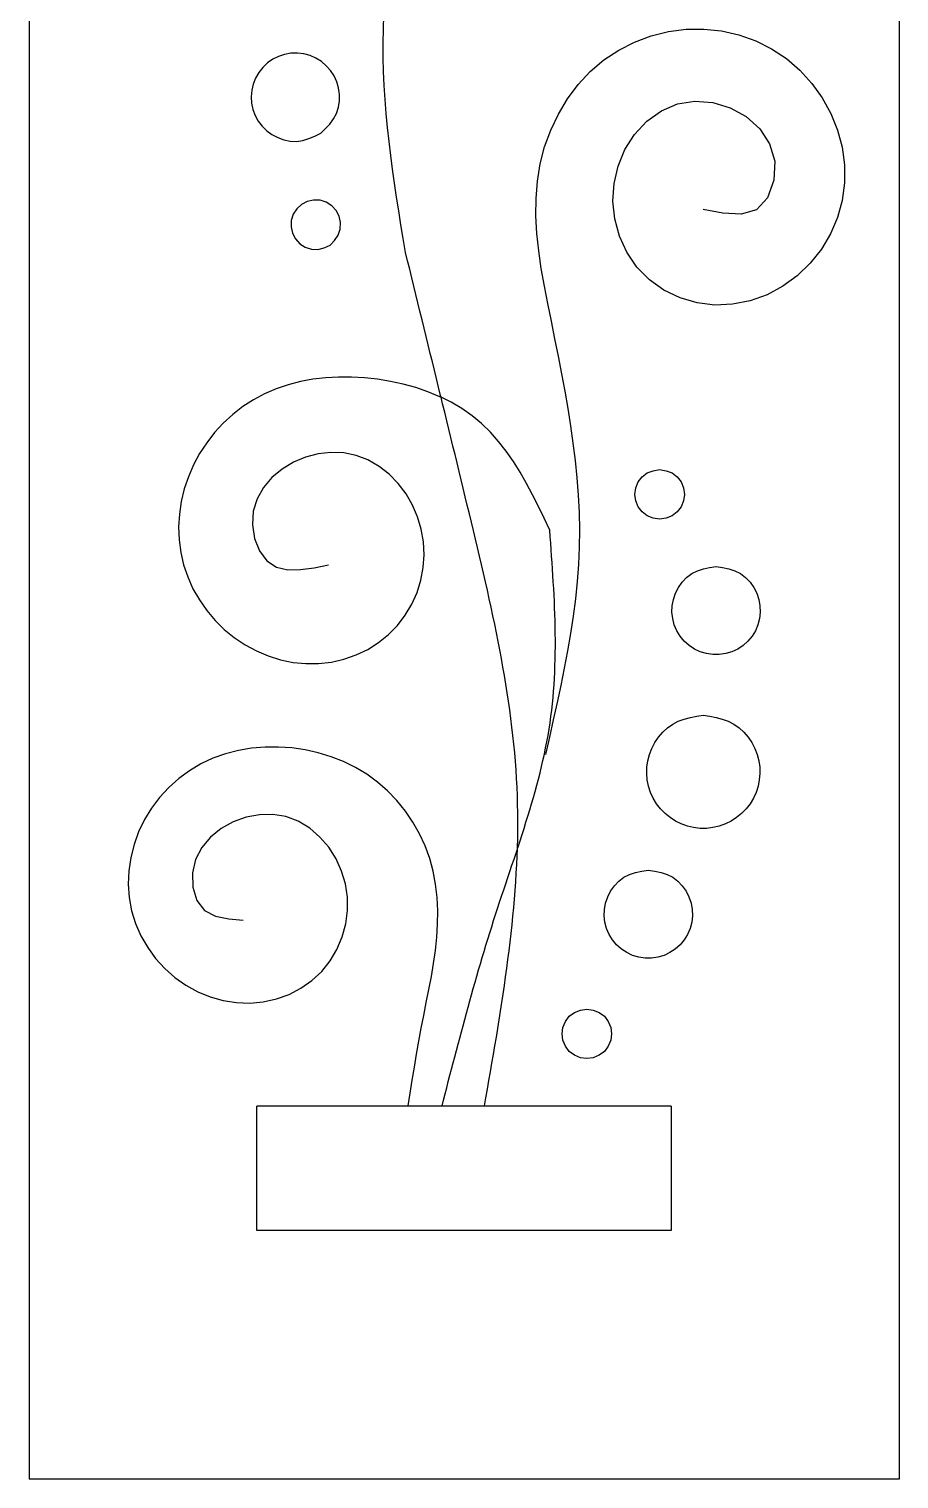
# Model space of a CAD drawing. Extents: x -3475 to 3475, y -2114 to 2114.
# Drawn here: x -926.5 to -724.6, y 1306 to 1642.7 of the extents above; entities that cross this region are included whole.
import ezdxf

# ---------------------------------------------------------------- set-up
doc = ezdxf.new("R2010")
doc.units = 0
doc.header["$MEASUREMENT"] = 0
doc.layers.get('0').update_dxf_attribs({"linetype": 'CONTINUOUS'})

msp = doc.modelspace()

# ---------------------------------------------------------------- linework, layer by layer
for p, q in [((-724.59, 2075.29), (-724.59, 1306.02)), ((-926.53, 2036.82), (-926.53, 1306.02)), ((-844.27, 1642.68), (-844.16, 1645.95)), ((-844.31, 1639.42), (-844.27, 1642.68)), ((-785.99, 1639.72), (-782.12, 1641.17)), ((-782.12, 1641.17), (-778.11, 1642.17)), ((-778.11, 1642.17), (-774.02, 1642.69)), ((-774.02, 1642.69), (-769.88, 1642.73)), ((-769.88, 1642.73), (-765.77, 1642.29)), ((-765.77, 1642.29), (-761.74, 1641.37)), ((-761.74, 1641.37), (-757.85, 1639.99)), ((-757.85, 1639.99), (-754.17, 1638.15)), ((-867.2, 1636.85), (-868.62, 1636.38)), ((-865.73, 1637.11), (-867.2, 1636.85)), ((-864.23, 1637.15), (-865.73, 1637.11)), ((-862.75, 1636.98), (-864.23, 1637.15)), ((-861.3, 1636.58), (-862.75, 1636.98)), ((-859.93, 1635.99), (-861.3, 1636.58)), ((-844.29, 1636.15), (-844.31, 1639.42)), ((-793.09, 1635.55), (-789.66, 1637.84)), ((-789.66, 1637.84), (-785.99, 1639.72)), ((-754.17, 1638.15), (-750.74, 1635.86)), ((-872.27, 1633.83), (-873.2, 1632.65)), ((-871.19, 1634.86), (-872.27, 1633.83)), ((-869.96, 1635.71), (-871.19, 1634.86)), ((-868.62, 1636.38), (-869.96, 1635.71)), ((-858.66, 1635.19), (-859.93, 1635.99)), ((-857.52, 1634.22), (-858.66, 1635.19)), ((-856.53, 1633.1), (-857.52, 1634.22)), ((-855.72, 1631.85), (-856.53, 1633.1)), ((-844.21, 1632.89), (-844.29, 1636.15)), ((-796.24, 1632.88), (-793.09, 1635.55)), ((-750.74, 1635.86), (-747.61, 1633.17)), ((-747.61, 1633.17), (-744.82, 1630.12)), ((-874.5, 1629.96), (-874.84, 1628.51)), ((-873.95, 1631.36), (-874.5, 1629.96)), ((-873.2, 1632.65), (-873.95, 1631.36)), ((-855.11, 1630.49), (-855.72, 1631.85)), ((-854.69, 1629.05), (-855.11, 1630.49)), ((-844.07, 1629.63), (-844.21, 1632.89)), ((-801.53, 1626.55), (-799.05, 1629.86)), ((-799.05, 1629.86), (-796.24, 1632.88)), ((-744.82, 1630.12), (-742.4, 1626.76)), ((-874.84, 1628.51), (-874.96, 1627.02)), ((-874.96, 1627.02), (-874.87, 1625.52)), ((-854.48, 1627.56), (-854.69, 1629.05)), ((-854.48, 1626.05), (-854.48, 1627.56)), ((-843.87, 1626.37), (-844.07, 1629.63)), ((-843.62, 1623.12), (-843.87, 1626.37)), ((-803.66, 1622.99), (-801.53, 1626.55)), ((-742.4, 1626.76), (-740.41, 1623.13)), ((-874.87, 1625.52), (-874.55, 1624.06)), ((-874.55, 1624.06), (-874.03, 1622.65)), ((-855.85, 1621.85), (-855.16, 1623.14)), ((-855.16, 1623.14), (-854.71, 1624.56)), ((-854.71, 1624.56), (-854.48, 1626.05)), ((-843.31, 1619.87), (-843.62, 1623.12)), ((-805.44, 1619.24), (-803.66, 1622.99)), ((-783.11, 1621.31), (-779.75, 1623.74)), ((-779.75, 1623.74), (-775.99, 1625.34)), ((-775.99, 1625.34), (-771.96, 1625.98)), ((-771.96, 1625.98), (-767.83, 1625.67)), ((-767.83, 1625.67), (-763.8, 1624.45)), ((-763.8, 1624.45), (-760.08, 1622.4)), ((-740.41, 1623.13), (-738.87, 1619.28)), ((-874.03, 1622.65), (-873.31, 1621.34)), ((-873.31, 1621.34), (-872.41, 1620.15)), ((-872.41, 1620.15), (-871.35, 1619.11)), ((-857.75, 1619.58), (-856.73, 1620.67)), ((-856.73, 1620.67), (-855.85, 1621.85)), ((-842.96, 1616.63), (-843.31, 1619.87)), ((-785.96, 1618.25), (-783.11, 1621.31)), ((-760.08, 1622.4), (-756.93, 1619.58)), ((-871.35, 1619.11), (-870.14, 1618.22)), ((-870.14, 1618.22), (-868.81, 1617.52)), ((-868.81, 1617.52), (-867.39, 1617)), ((-867.39, 1617), (-865.91, 1616.71)), ((-865.91, 1616.71), (-864.43, 1616.65)), ((-864.43, 1616.65), (-862.98, 1616.85)), ((-862.98, 1616.85), (-861.57, 1617.28)), ((-861.57, 1617.28), (-860.19, 1617.87)), ((-860.19, 1617.87), (-858.83, 1618.52)), ((-858.83, 1618.52), (-857.75, 1619.58)), ((-842.57, 1613.4), (-842.96, 1616.63)), ((-806.84, 1615.37), (-805.44, 1619.24)), ((-788.21, 1614.74), (-785.96, 1618.25)), ((-756.93, 1619.58), (-754.62, 1616.09)), ((-738.87, 1619.28), (-737.81, 1615.27)), ((-842.15, 1610.16), (-842.57, 1613.4)), ((-807.87, 1611.41), (-806.84, 1615.37)), ((-789.81, 1610.92), (-788.21, 1614.74)), ((-754.62, 1616.09), (-753.44, 1612.03)), ((-737.81, 1615.27), (-737.26, 1611.17)), ((-841.69, 1606.94), (-842.15, 1610.16)), ((-808.53, 1607.42), (-807.87, 1611.41)), ((-790.74, 1606.89), (-789.81, 1610.92)), ((-753.44, 1612.03), (-753.62, 1607.61)), ((-737.26, 1611.17), (-737.23, 1607.04)), ((-841.21, 1603.71), (-841.69, 1606.94)), ((-808.84, 1603.4), (-808.53, 1607.42)), ((-791, 1602.76), (-790.74, 1606.89)), ((-753.62, 1607.61), (-755.09, 1603.56)), ((-737.23, 1607.04), (-737.75, 1602.95)), ((-860.46, 1603.03), (-861.93, 1602.7)), ((-858.96, 1602.97), (-860.46, 1603.03)), ((-857.53, 1602.51), (-858.96, 1602.97)), ((-840.71, 1600.49), (-841.21, 1603.71)), ((-808.87, 1599.36), (-808.84, 1603.4)), ((-755.09, 1603.56), (-757.7, 1600.76)), ((-737.75, 1602.95), (-738.84, 1598.97)), ((-865.18, 1599.73), (-865.64, 1598.29)), ((-864.37, 1600.99), (-865.18, 1599.73)), ((-863.27, 1602.01), (-864.37, 1600.99)), ((-861.93, 1602.7), (-863.27, 1602.01)), ((-856.26, 1601.7), (-857.53, 1602.51)), ((-855.24, 1600.59), (-856.26, 1601.7)), ((-854.55, 1599.26), (-855.24, 1600.59)), ((-840.19, 1597.27), (-840.71, 1600.49)), ((-790.57, 1598.64), (-791, 1602.76)), ((-765.48, 1599.94), (-770.02, 1600.81)), ((-761.26, 1599.71), (-765.48, 1599.94)), ((-757.7, 1600.76), (-761.26, 1599.71)), ((-865.64, 1598.29), (-865.7, 1596.79)), ((-865.7, 1596.79), (-865.37, 1595.32)), ((-854.74, 1594.86), (-854.28, 1596.27)), ((-854.22, 1597.79), (-854.55, 1599.26)), ((-854.28, 1596.27), (-854.22, 1597.79)), ((-839.66, 1594.06), (-840.19, 1597.27)), ((-808.65, 1595.29), (-808.87, 1599.36)), ((-789.47, 1594.64), (-790.57, 1598.64)), ((-738.84, 1598.97), (-740.47, 1595.16)), ((-865.37, 1595.32), (-864.68, 1593.99)), ((-864.68, 1593.99), (-863.67, 1592.88)), ((-863.67, 1592.88), (-862.4, 1592.07)), ((-856.66, 1592.57), (-855.59, 1593.65)), ((-855.59, 1593.65), (-854.74, 1594.86)), ((-839.13, 1590.84), (-839.66, 1594.06)), ((-808.22, 1591.22), (-808.65, 1595.29)), ((-787.74, 1590.88), (-789.47, 1594.64)), ((-740.47, 1595.16), (-742.6, 1591.59)), ((-862.4, 1592.07), (-860.95, 1591.6)), ((-860.95, 1591.6), (-859.46, 1591.55)), ((-859.46, 1591.55), (-858.04, 1591.94)), ((-858.04, 1591.94), (-856.66, 1592.57)), ((-838.65, 1588.89), (-839.13, 1590.84)), ((-807.62, 1587.14), (-808.22, 1591.22)), ((-785.41, 1587.47), (-787.74, 1590.88)), ((-742.6, 1591.59), (-745.19, 1588.33)), ((-838.17, 1586.94), (-838.65, 1588.89)), ((-837.69, 1584.99), (-838.17, 1586.94)), ((-806.9, 1583.05), (-807.62, 1587.14)), ((-782.51, 1584.52), (-785.41, 1587.47)), ((-745.19, 1588.33), (-748.19, 1585.44)), ((-837.21, 1583.04), (-837.69, 1584.99)), ((-836.74, 1581.09), (-837.21, 1583.04)), ((-806.11, 1578.96), (-806.9, 1583.05)), ((-779.14, 1582.13), (-782.51, 1584.52)), ((-751.55, 1582.99), (-755.23, 1581.04)), ((-748.19, 1585.44), (-751.55, 1582.99)), ((-836.26, 1579.13), (-836.74, 1581.09)), ((-775.4, 1580.32), (-779.14, 1582.13)), ((-771.42, 1579.14), (-775.4, 1580.32)), ((-759.14, 1579.63), (-763.2, 1578.82)), ((-755.23, 1581.04), (-759.14, 1579.63)), ((-835.78, 1577.18), (-836.26, 1579.13)), ((-835.3, 1575.23), (-835.78, 1577.18)), ((-805.28, 1574.88), (-806.11, 1578.96)), ((-767.32, 1578.64), (-771.42, 1579.14)), ((-763.2, 1578.82), (-767.32, 1578.64)), ((-834.82, 1573.28), (-835.3, 1575.23)), ((-834.34, 1571.33), (-834.82, 1573.28)), ((-804.45, 1570.81), (-805.28, 1574.88)), ((-833.87, 1569.37), (-834.34, 1571.33)), ((-833.39, 1567.42), (-833.87, 1569.37)), ((-803.64, 1566.75), (-804.45, 1570.81)), ((-832.91, 1565.47), (-833.39, 1567.42)), ((-802.85, 1562.69), (-803.64, 1566.75)), ((-832.43, 1563.51), (-832.91, 1565.47)), ((-831.95, 1561.56), (-832.43, 1563.51)), ((-802.1, 1558.65), (-802.85, 1562.69)), ((-869.16, 1559.2), (-871.85, 1558.04)), ((-866.39, 1560.14), (-869.16, 1559.2)), ((-863.54, 1560.87), (-866.39, 1560.14)), ((-860.63, 1561.41), (-863.54, 1560.87)), ((-857.67, 1561.75), (-860.63, 1561.41)), ((-854.68, 1561.91), (-857.67, 1561.75)), ((-851.66, 1561.9), (-854.68, 1561.91)), ((-848.64, 1561.72), (-851.66, 1561.9)), ((-845.62, 1561.39), (-848.64, 1561.72)), ((-842.62, 1560.91), (-845.62, 1561.39)), ((-839.66, 1560.26), (-842.62, 1560.91)), ((-836.75, 1559.46), (-839.66, 1560.26)), ((-833.92, 1558.49), (-836.75, 1559.46)), ((-831.47, 1559.6), (-831.95, 1561.56)), ((-831, 1557.65), (-831.47, 1559.6)), ((-874.43, 1556.66), (-876.9, 1555.05)), ((-871.85, 1558.04), (-874.43, 1556.66)), ((-831.18, 1557.35), (-833.92, 1558.49)), ((-830.89, 1557.21), (-831.18, 1557.35)), ((-830.89, 1557.21), (-831, 1557.65)), ((-830.52, 1555.69), (-830.89, 1557.21)), ((-828.55, 1556.05), (-830.89, 1557.21)), ((-830.04, 1553.74), (-830.52, 1555.69)), ((-826.04, 1554.58), (-828.55, 1556.05)), ((-801.4, 1554.61), (-802.1, 1558.65)), ((-879.24, 1553.23), (-881.43, 1551.21)), ((-876.9, 1555.05), (-879.24, 1553.23)), ((-829.56, 1551.78), (-830.04, 1553.74)), ((-823.67, 1552.93), (-826.04, 1554.58)), ((-821.47, 1551.11), (-823.67, 1552.93)), ((-800.76, 1550.57), (-801.4, 1554.61)), ((-883.45, 1549.02), (-885.29, 1546.66)), ((-881.43, 1551.21), (-883.45, 1549.02)), ((-829.09, 1549.82), (-829.56, 1551.78)), ((-828.61, 1547.86), (-829.09, 1549.82)), ((-819.42, 1549.12), (-821.47, 1551.11)), ((-817.53, 1546.98), (-819.42, 1549.12)), ((-800.19, 1546.54), (-800.76, 1550.57)), ((-885.29, 1546.66), (-886.93, 1544.16)), ((-828.13, 1545.9), (-828.61, 1547.86)), ((-827.65, 1543.94), (-828.13, 1545.9)), ((-815.76, 1544.7), (-817.53, 1546.98)), ((-799.69, 1542.52), (-800.19, 1546.54)), ((-886.93, 1544.16), (-888.35, 1541.53)), ((-862.34, 1543.31), (-865.15, 1542.12)), ((-859.42, 1544.08), (-862.34, 1543.31)), ((-856.45, 1544.42), (-859.42, 1544.08)), ((-853.49, 1544.3), (-856.45, 1544.42)), ((-850.61, 1543.71), (-853.49, 1544.3)), ((-847.86, 1542.66), (-850.61, 1543.71)), ((-845.29, 1541.18), (-847.86, 1542.66)), ((-827.18, 1541.98), (-827.65, 1543.94)), ((-814.1, 1542.3), (-815.76, 1544.7)), ((-812.55, 1539.8), (-814.1, 1542.3)), ((-799.28, 1538.5), (-799.69, 1542.52)), ((-888.35, 1541.53), (-889.54, 1538.78)), ((-867.78, 1540.53), (-870.14, 1538.56)), ((-865.15, 1542.12), (-867.78, 1540.53)), ((-842.93, 1539.34), (-845.29, 1541.18)), ((-840.82, 1537.19), (-842.93, 1539.34)), ((-826.7, 1540.01), (-827.18, 1541.98)), ((-826.22, 1538.05), (-826.7, 1540.01)), ((-811.07, 1537.22), (-812.55, 1539.8)), ((-784.22, 1538.78), (-783.03, 1539.67)), ((-783.03, 1539.67), (-781.64, 1540.17)), ((-781.64, 1540.17), (-780.15, 1540.45)), ((-780.15, 1540.45), (-778.66, 1540.17)), ((-778.66, 1540.17), (-777.27, 1539.67)), ((-777.27, 1539.67), (-776.08, 1538.78)), ((-890.49, 1535.94), (-891.19, 1533.03)), ((-889.54, 1538.78), (-890.49, 1535.94)), ((-872.11, 1536.25), (-873.59, 1533.63)), ((-870.14, 1538.56), (-872.11, 1536.25)), ((-839, 1534.79), (-840.82, 1537.19)), ((-825.75, 1536.09), (-826.22, 1538.05)), ((-825.27, 1534.12), (-825.75, 1536.09)), ((-809.66, 1534.57), (-811.07, 1537.22)), ((-798.97, 1534.48), (-799.28, 1538.5)), ((-785.91, 1534.68), (-785.71, 1536.17)), ((-785.71, 1536.17), (-785.14, 1537.57)), ((-785.14, 1537.57), (-784.22, 1538.78)), ((-776.08, 1538.78), (-775.16, 1537.57)), ((-775.16, 1537.57), (-774.59, 1536.17)), ((-774.59, 1536.17), (-774.39, 1534.68)), ((-891.19, 1533.03), (-891.63, 1530.08)), ((-873.59, 1533.63), (-874.47, 1530.74)), ((-837.5, 1532.2), (-839, 1534.79)), ((-836.32, 1529.45), (-837.5, 1532.2)), ((-824.79, 1532.15), (-825.27, 1534.12)), ((-824.32, 1530.19), (-824.79, 1532.15)), ((-808.3, 1531.86), (-809.66, 1534.57)), ((-798.77, 1530.47), (-798.97, 1534.48)), ((-785.71, 1533.19), (-785.91, 1534.68)), ((-785.14, 1531.8), (-785.71, 1533.19)), ((-774.59, 1533.19), (-775.16, 1531.8)), ((-774.39, 1534.68), (-774.59, 1533.19)), ((-891.63, 1530.08), (-891.8, 1527.11)), ((-874.47, 1530.74), (-874.67, 1527.61)), ((-835.48, 1526.59), (-836.32, 1529.45)), ((-823.84, 1528.22), (-824.32, 1530.19)), ((-806.97, 1529.13), (-808.3, 1531.86)), ((-805.66, 1526.37), (-806.97, 1529.13)), ((-798.69, 1526.45), (-798.77, 1530.47)), ((-784.22, 1530.61), (-785.14, 1531.8)), ((-783.03, 1529.69), (-784.22, 1530.61)), ((-781.64, 1529.12), (-783.03, 1529.69)), ((-780.15, 1528.92), (-781.64, 1529.12)), ((-778.66, 1529.12), (-780.15, 1528.92)), ((-777.27, 1529.69), (-778.66, 1529.12)), ((-776.08, 1530.61), (-777.27, 1529.69)), ((-775.16, 1531.8), (-776.08, 1530.61)), ((-891.8, 1527.11), (-891.7, 1524.14)), ((-874.67, 1527.61), (-874.17, 1524.45)), ((-834.98, 1523.65), (-835.48, 1526.59)), ((-823.37, 1526.25), (-823.84, 1528.22)), ((-822.89, 1524.27), (-823.37, 1526.25)), ((-805.55, 1524.87), (-805.66, 1526.37)), ((-798.73, 1522.44), (-798.69, 1526.45)), ((-891.7, 1524.14), (-891.32, 1521.2)), ((-874.17, 1524.45), (-873.04, 1521.56)), ((-834.83, 1520.67), (-834.98, 1523.65)), ((-822.42, 1522.3), (-822.89, 1524.27)), ((-821.96, 1520.33), (-822.42, 1522.3)), ((-805.44, 1523.36), (-805.55, 1524.87)), ((-805.33, 1521.85), (-805.44, 1523.36)), ((-798.91, 1518.42), (-798.73, 1522.44)), ((-891.32, 1521.2), (-890.65, 1518.31)), ((-873.04, 1521.56), (-871.33, 1519.24)), ((-871.33, 1519.24), (-869.11, 1517.77)), ((-835.02, 1517.7), (-834.83, 1520.67)), ((-821.49, 1518.35), (-821.96, 1520.33)), ((-805.22, 1520.35), (-805.33, 1521.85)), ((-805.12, 1518.84), (-805.22, 1520.35)), ((-805.02, 1517.34), (-805.12, 1518.84)), ((-890.65, 1518.31), (-889.7, 1515.49)), ((-889.7, 1515.49), (-888.47, 1512.77)), ((-869.11, 1517.77), (-866.47, 1517.16)), ((-866.47, 1517.16), (-863.5, 1517.19)), ((-863.5, 1517.19), (-860.32, 1517.65)), ((-860.32, 1517.65), (-857.04, 1518.33)), ((-835.57, 1514.77), (-835.02, 1517.7)), ((-821.03, 1516.38), (-821.49, 1518.35)), ((-820.58, 1514.4), (-821.03, 1516.38)), ((-804.92, 1515.83), (-805.02, 1517.34)), ((-804.83, 1514.33), (-804.92, 1515.83)), ((-799.21, 1514.41), (-798.91, 1518.42)), ((-774.93, 1514.28), (-773.89, 1515.37)), ((-773.89, 1515.37), (-772.7, 1516.26)), ((-772.7, 1516.26), (-771.4, 1516.93)), ((-771.4, 1516.93), (-770, 1517.39)), ((-770, 1517.39), (-768.54, 1517.7)), ((-768.54, 1517.7), (-767.05, 1517.95)), ((-767.05, 1517.95), (-765.55, 1517.7)), ((-765.55, 1517.7), (-764.09, 1517.39)), ((-764.09, 1517.39), (-762.69, 1516.93)), ((-762.69, 1516.93), (-761.39, 1516.27)), ((-761.39, 1516.27), (-760.21, 1515.37)), ((-760.21, 1515.37), (-759.17, 1514.28)), ((-888.47, 1512.77), (-886.99, 1510.17)), ((-837.67, 1509.18), (-836.46, 1511.91)), ((-836.46, 1511.91), (-835.57, 1514.77)), ((-820.13, 1512.42), (-820.58, 1514.4)), ((-819.69, 1510.44), (-820.13, 1512.42)), ((-804.74, 1512.82), (-804.83, 1514.33)), ((-804.67, 1511.32), (-804.74, 1512.82)), ((-799.63, 1510.4), (-799.21, 1514.41)), ((-776.48, 1511.7), (-775.8, 1513.04)), ((-775.8, 1513.04), (-774.93, 1514.28)), ((-759.17, 1514.28), (-758.3, 1513.04)), ((-758.3, 1513.04), (-757.61, 1511.7)), ((-886.99, 1510.17), (-885.28, 1507.71)), ((-839.18, 1506.61), (-837.67, 1509.18)), ((-819.26, 1508.46), (-819.69, 1510.44)), ((-804.59, 1509.82), (-804.67, 1511.32)), ((-804.53, 1508.32), (-804.59, 1509.82)), ((-800.15, 1506.38), (-799.63, 1510.4)), ((-777.29, 1507.32), (-777.23, 1508.81)), ((-777.23, 1508.81), (-776.96, 1510.28)), ((-776.96, 1510.28), (-776.48, 1511.7)), ((-757.61, 1511.7), (-757.13, 1510.28)), ((-757.13, 1510.28), (-756.86, 1508.81)), ((-756.86, 1508.81), (-756.8, 1507.32)), ((-885.28, 1507.71), (-883.34, 1505.42)), ((-883.34, 1505.42), (-881.21, 1503.31)), ((-840.98, 1504.24), (-839.18, 1506.61)), ((-818.84, 1506.48), (-819.26, 1508.46)), ((-818.42, 1504.5), (-818.84, 1506.48)), ((-804.48, 1506.82), (-804.53, 1508.32)), ((-804.43, 1505.32), (-804.48, 1506.82)), ((-804.4, 1503.83), (-804.43, 1505.32)), ((-800.75, 1502.37), (-800.15, 1506.38)), ((-777.12, 1505.84), (-777.29, 1507.32)), ((-776.74, 1504.39), (-777.12, 1505.84)), ((-756.97, 1505.84), (-757.35, 1504.39)), ((-756.8, 1507.32), (-756.97, 1505.84)), ((-881.21, 1503.31), (-878.88, 1501.41)), ((-845.38, 1500.24), (-843.06, 1502.11)), ((-843.06, 1502.11), (-840.98, 1504.24)), ((-818.02, 1502.52), (-818.42, 1504.5)), ((-817.62, 1500.53), (-818.02, 1502.52)), ((-804.37, 1502.33), (-804.4, 1503.83)), ((-804.36, 1500.84), (-804.37, 1502.33)), ((-801.44, 1498.35), (-800.75, 1502.37)), ((-776.16, 1503.01), (-776.74, 1504.39)), ((-775.38, 1501.73), (-776.16, 1503.01)), ((-757.93, 1503.01), (-758.71, 1501.73)), ((-757.35, 1504.39), (-757.93, 1503.01)), ((-878.88, 1501.41), (-876.39, 1499.74)), ((-876.39, 1499.74), (-873.76, 1498.32)), ((-850.6, 1497.38), (-847.91, 1498.66)), ((-847.91, 1498.66), (-845.38, 1500.24)), ((-817.24, 1498.55), (-817.62, 1500.53)), ((-816.87, 1496.57), (-817.24, 1498.55)), ((-804.37, 1497.86), (-804.36, 1499.35)), ((-804.36, 1499.35), (-804.36, 1500.84)), ((-774.42, 1500.58), (-775.38, 1501.73)), ((-773.31, 1499.58), (-774.42, 1500.58)), ((-772.06, 1498.76), (-773.31, 1499.58)), ((-770.71, 1498.12), (-772.06, 1498.76)), ((-762.03, 1498.76), (-763.38, 1498.12)), ((-760.78, 1499.58), (-762.03, 1498.76)), ((-759.67, 1500.58), (-760.78, 1499.58)), ((-758.71, 1501.73), (-759.67, 1500.58)), ((-873.76, 1498.32), (-871, 1497.15)), ((-871, 1497.15), (-868.15, 1496.26)), ((-868.15, 1496.26), (-865.23, 1495.66)), ((-865.23, 1495.66), (-862.27, 1495.36)), ((-862.27, 1495.36), (-859.3, 1495.38)), ((-859.3, 1495.38), (-856.34, 1495.72)), ((-856.34, 1495.72), (-853.43, 1496.39)), ((-853.43, 1496.39), (-850.6, 1497.38)), ((-816.51, 1494.58), (-816.87, 1496.57)), ((-804.44, 1494.88), (-804.4, 1496.37)), ((-804.4, 1496.37), (-804.37, 1497.86)), ((-802.2, 1494.34), (-801.44, 1498.35)), ((-769.27, 1497.69), (-770.71, 1498.12)), ((-767.79, 1497.47), (-769.27, 1497.69)), ((-766.3, 1497.47), (-767.79, 1497.47)), ((-764.82, 1497.69), (-766.3, 1497.47)), ((-763.38, 1498.12), (-764.82, 1497.69)), ((-816.16, 1492.59), (-816.51, 1494.58)), ((-815.83, 1490.6), (-816.16, 1492.59)), ((-804.66, 1490.44), (-804.57, 1491.92)), ((-804.57, 1491.92), (-804.5, 1493.4)), ((-804.5, 1493.4), (-804.44, 1494.88)), ((-803.01, 1490.32), (-802.2, 1494.34)), ((-815.52, 1488.62), (-815.83, 1490.6)), ((-815.22, 1486.63), (-815.52, 1488.62)), ((-804.89, 1487.49), (-804.77, 1488.96)), ((-804.77, 1488.96), (-804.66, 1490.44)), ((-803.86, 1486.31), (-803.01, 1490.32)), ((-814.93, 1484.64), (-815.22, 1486.63)), ((-805.2, 1484.55), (-805.03, 1486.02)), ((-805.03, 1486.02), (-804.89, 1487.49)), ((-804.75, 1482.3), (-803.86, 1486.31)), ((-814.67, 1482.65), (-814.93, 1484.64)), ((-814.42, 1480.65), (-814.67, 1482.65)), ((-805.81, 1480.16), (-805.59, 1481.62)), ((-805.67, 1478.28), (-804.75, 1482.3)), ((-805.59, 1481.62), (-805.38, 1483.08)), ((-805.38, 1483.08), (-805.2, 1484.55)), ((-777.12, 1481.31), (-775.82, 1481.98)), ((-775.82, 1481.98), (-774.43, 1482.48)), ((-774.43, 1482.48), (-772.99, 1482.85)), ((-772.99, 1482.85), (-771.51, 1483.13)), ((-771.51, 1483.13), (-770.01, 1483.37)), ((-770.01, 1483.37), (-768.52, 1483.13)), ((-768.52, 1483.13), (-767.04, 1482.85)), ((-767.04, 1482.85), (-765.6, 1482.48)), ((-765.6, 1482.48), (-764.21, 1481.98)), ((-764.21, 1481.98), (-762.91, 1481.31)), ((-814.19, 1478.66), (-814.42, 1480.65)), ((-813.98, 1476.67), (-814.19, 1478.66)), ((-806.59, 1474.27), (-805.67, 1478.28)), ((-806.32, 1477.24), (-806.06, 1478.7)), ((-806.06, 1478.7), (-805.81, 1480.16)), ((-781.27, 1477.02), (-780.42, 1478.28)), ((-780.42, 1478.28), (-779.44, 1479.43)), ((-779.44, 1479.43), (-778.33, 1480.45)), ((-778.33, 1480.45), (-777.12, 1481.31)), ((-762.91, 1481.31), (-761.69, 1480.45)), ((-761.69, 1480.45), (-760.59, 1479.43)), ((-760.59, 1479.43), (-759.6, 1478.28)), ((-759.6, 1478.28), (-758.76, 1477.02)), ((-877.93, 1475.19), (-880.93, 1474.42)), ((-874.86, 1475.7), (-877.93, 1475.19)), ((-871.75, 1475.97), (-874.86, 1475.7)), ((-868.63, 1475.99), (-871.75, 1475.97)), ((-865.51, 1475.78), (-868.63, 1475.99)), ((-862.42, 1475.33), (-865.51, 1475.78)), ((-859.39, 1474.66), (-862.42, 1475.33)), ((-813.79, 1474.67), (-813.98, 1476.67)), ((-806.91, 1474.34), (-806.61, 1475.79)), ((-806.61, 1475.79), (-806.32, 1477.24)), ((-782.51, 1474.28), (-781.97, 1475.68)), ((-781.97, 1475.68), (-781.27, 1477.02)), ((-758.76, 1477.02), (-758.06, 1475.68)), ((-758.06, 1475.68), (-757.52, 1474.28)), ((-886.63, 1472.09), (-889.29, 1470.51)), ((-883.84, 1473.39), (-886.63, 1472.09)), ((-880.93, 1474.42), (-883.84, 1473.39)), ((-856.42, 1473.76), (-859.39, 1474.66)), ((-853.54, 1472.62), (-856.42, 1473.76)), ((-850.76, 1471.26), (-853.54, 1472.62)), ((-813.62, 1472.68), (-813.79, 1474.67)), ((-813.47, 1470.69), (-813.62, 1472.68)), ((-807.92, 1470), (-807.57, 1471.45)), ((-807.57, 1471.45), (-807.23, 1472.89)), ((-807.23, 1472.89), (-806.91, 1474.34)), ((-783.11, 1471.35), (-782.89, 1472.83)), ((-782.89, 1472.83), (-782.51, 1474.28)), ((-757.52, 1474.28), (-757.13, 1472.83)), ((-757.13, 1472.83), (-756.92, 1471.35)), ((-891.79, 1468.67), (-894.1, 1466.59)), ((-889.29, 1470.51), (-891.79, 1468.67)), ((-848.12, 1469.67), (-850.76, 1471.26)), ((-845.62, 1467.84), (-848.12, 1469.67)), ((-813.34, 1468.69), (-813.47, 1470.69)), ((-813.24, 1466.69), (-813.34, 1468.69)), ((-808.66, 1467.12), (-808.28, 1468.56)), ((-808.28, 1468.56), (-807.92, 1470)), ((-783.15, 1469.86), (-783.11, 1471.35)), ((-783.02, 1468.36), (-783.15, 1469.86)), ((-782.72, 1466.89), (-783.02, 1468.36)), ((-757.01, 1468.36), (-757.3, 1466.89)), ((-756.88, 1469.86), (-757.01, 1468.36)), ((-756.92, 1471.35), (-756.88, 1469.86)), ((-894.1, 1466.59), (-896.21, 1464.3)), ((-843.28, 1465.8), (-845.62, 1467.84)), ((-841.12, 1463.56), (-843.28, 1465.8)), ((-813.16, 1464.7), (-813.24, 1466.69)), ((-809.46, 1464.25), (-809.05, 1465.69)), ((-809.05, 1465.69), (-808.66, 1467.12)), ((-782.26, 1465.46), (-782.72, 1466.89)), ((-781.64, 1464.1), (-782.26, 1465.46)), ((-757.77, 1465.46), (-758.39, 1464.1)), ((-757.3, 1466.89), (-757.77, 1465.46)), ((-898.09, 1461.8), (-899.73, 1459.14)), ((-896.21, 1464.3), (-898.09, 1461.8)), ((-839.16, 1461.14), (-841.12, 1463.56)), ((-813.11, 1462.7), (-813.16, 1464.7)), ((-813.07, 1460.7), (-813.11, 1462.7)), ((-810.73, 1459.95), (-810.3, 1461.38)), ((-810.3, 1461.38), (-809.87, 1462.82)), ((-809.87, 1462.82), (-809.46, 1464.25)), ((-780.86, 1462.81), (-781.64, 1464.1)), ((-779.95, 1461.62), (-780.86, 1462.81)), ((-778.9, 1460.55), (-779.95, 1461.62)), ((-760.08, 1461.62), (-761.13, 1460.55)), ((-759.16, 1462.81), (-760.08, 1461.62)), ((-758.39, 1464.1), (-759.16, 1462.81)), ((-899.73, 1459.14), (-901.08, 1456.32)), ((-879.12, 1458.61), (-881.92, 1457.06)), ((-876.12, 1459.7), (-879.12, 1458.61)), ((-873.04, 1460.29), (-876.12, 1459.7)), ((-869.94, 1460.35), (-873.04, 1460.29)), ((-866.91, 1459.84), (-869.94, 1460.35)), ((-864.04, 1458.75), (-866.91, 1459.84)), ((-861.38, 1457.14), (-864.04, 1458.75)), ((-837.4, 1458.57), (-839.16, 1461.14)), ((-835.86, 1455.86), (-837.4, 1458.57)), ((-813.06, 1458.7), (-813.07, 1460.7)), ((-813.07, 1456.7), (-813.06, 1458.7)), ((-811.62, 1457.09), (-811.17, 1458.52)), ((-811.17, 1458.52), (-810.73, 1459.95)), ((-777.74, 1459.6), (-778.9, 1460.55)), ((-776.48, 1458.79), (-777.74, 1459.6)), ((-775.13, 1458.13), (-776.48, 1458.79)), ((-773.72, 1457.62), (-775.13, 1458.13)), ((-764.9, 1458.13), (-766.31, 1457.62)), ((-763.55, 1458.79), (-764.9, 1458.13)), ((-762.29, 1459.6), (-763.55, 1458.79)), ((-761.13, 1460.55), (-762.29, 1459.6)), ((-901.08, 1456.32), (-902.15, 1453.38)), ((-884.41, 1455.08), (-886.45, 1452.68)), ((-881.92, 1457.06), (-884.41, 1455.08)), ((-858.99, 1455.1), (-861.38, 1457.14)), ((-856.93, 1452.71), (-858.99, 1455.1)), ((-834.56, 1453.04), (-835.86, 1455.86)), ((-813.16, 1452.71), (-813.1, 1454.71)), ((-813.1, 1454.71), (-813.07, 1456.7)), ((-812.54, 1454.23), (-812.08, 1455.66)), ((-812.08, 1455.66), (-811.62, 1457.09)), ((-772.26, 1457.28), (-773.72, 1457.62)), ((-770.76, 1457.11), (-772.26, 1457.28)), ((-769.26, 1457.11), (-770.76, 1457.11)), ((-767.77, 1457.28), (-769.26, 1457.11)), ((-766.31, 1457.62), (-767.77, 1457.28)), ((-902.15, 1453.38), (-902.91, 1450.34)), ((-886.45, 1452.68), (-887.89, 1449.9)), ((-855.24, 1450.05), (-856.93, 1452.71)), ((-833.51, 1450.13), (-834.56, 1453.04)), ((-813.95, 1449.95), (-813.48, 1451.38)), ((-813.48, 1451.38), (-813.17, 1452.32)), ((-813.23, 1450.71), (-813.17, 1452.32)), ((-813.17, 1452.32), (-813.16, 1452.71)), ((-813.09, 1452.56), (-813.01, 1452.81)), ((-813.01, 1452.81), (-812.54, 1454.23)), ((-902.91, 1450.34), (-903.36, 1447.25)), ((-887.89, 1449.9), (-888.6, 1446.75)), ((-853.96, 1447.2), (-855.24, 1450.05)), ((-832.71, 1447.16), (-833.51, 1450.13)), ((-814.91, 1447.1), (-814.43, 1448.53)), ((-814.43, 1448.53), (-813.95, 1449.95)), ((-813.42, 1446.7), (-813.32, 1448.7)), ((-813.32, 1448.7), (-813.23, 1450.71)), ((-903.36, 1447.25), (-903.49, 1444.14)), ((-888.6, 1446.75), (-888.49, 1443.44)), ((-853.09, 1444.2), (-853.96, 1447.2)), ((-832.15, 1444.13), (-832.71, 1447.16)), ((-815.87, 1444.25), (-815.39, 1445.67)), ((-815.39, 1445.67), (-814.91, 1447.1)), ((-813.69, 1442.7), (-813.55, 1444.7)), ((-813.55, 1444.7), (-813.42, 1446.7)), ((-790.66, 1443.77), (-789.62, 1444.86)), ((-789.62, 1444.86), (-788.44, 1445.76)), ((-788.44, 1445.76), (-787.13, 1446.42)), ((-787.13, 1446.42), (-785.74, 1446.88)), ((-785.74, 1446.88), (-784.27, 1447.19)), ((-784.27, 1447.19), (-782.78, 1447.44)), ((-782.78, 1447.44), (-781.29, 1447.19)), ((-781.29, 1447.19), (-779.83, 1446.88)), ((-779.83, 1446.88), (-778.43, 1446.42)), ((-778.43, 1446.42), (-777.12, 1445.76)), ((-777.12, 1445.76), (-775.94, 1444.86)), ((-775.94, 1444.86), (-774.9, 1443.77)), ((-903.49, 1444.14), (-903.27, 1441.04)), ((-888.49, 1443.44), (-887.55, 1440.39)), ((-852.63, 1441.12), (-853.09, 1444.2)), ((-831.8, 1441.07), (-832.15, 1444.13)), ((-817.29, 1439.97), (-816.82, 1441.4)), ((-816.82, 1441.4), (-816.34, 1442.82)), ((-816.34, 1442.82), (-815.87, 1444.25)), ((-813.85, 1440.7), (-813.69, 1442.7)), ((-792.69, 1439.77), (-792.21, 1441.19)), ((-792.21, 1441.19), (-791.53, 1442.53)), ((-791.53, 1442.53), (-790.66, 1443.77)), ((-774.9, 1443.77), (-774.03, 1442.53)), ((-774.03, 1442.53), (-773.35, 1441.19)), ((-773.35, 1441.19), (-772.87, 1439.77)), ((-903.27, 1441.04), (-902.71, 1437.99)), ((-902.71, 1437.99), (-901.79, 1435.02)), ((-887.55, 1440.39), (-885.77, 1438.06)), ((-885.77, 1438.06), (-883.23, 1436.72)), ((-853, 1434.91), (-852.6, 1438.01)), ((-852.6, 1438.01), (-852.63, 1441.12)), ((-831.65, 1437.98), (-831.8, 1441.07)), ((-831.68, 1434.9), (-831.65, 1437.98)), ((-818.22, 1437.11), (-817.76, 1438.54)), ((-817.76, 1438.54), (-817.29, 1439.97)), ((-814.21, 1436.69), (-814.02, 1438.7)), ((-814.02, 1438.7), (-813.85, 1440.7)), ((-793.02, 1436.81), (-792.97, 1438.3)), ((-792.97, 1438.3), (-792.69, 1439.77)), ((-772.87, 1439.77), (-772.59, 1438.31)), ((-772.59, 1438.31), (-772.54, 1436.82)), ((-901.79, 1435.02), (-900.54, 1432.16)), ((-883.23, 1436.72), (-880.15, 1436.09)), ((-880.15, 1436.09), (-876.8, 1435.82)), ((-853.82, 1431.9), (-853, 1434.91)), ((-831.87, 1431.82), (-831.68, 1434.9)), ((-819.13, 1434.25), (-818.68, 1435.68)), ((-818.68, 1435.68), (-818.22, 1437.11)), ((-814.63, 1432.68), (-814.41, 1434.69)), ((-814.41, 1434.69), (-814.21, 1436.69)), ((-792.86, 1435.33), (-793.02, 1436.81)), ((-792.48, 1433.88), (-792.86, 1435.33)), ((-772.7, 1435.33), (-773.08, 1433.88)), ((-772.54, 1436.82), (-772.7, 1435.33)), ((-900.54, 1432.16), (-898.98, 1429.45)), ((-855.04, 1429.02), (-853.82, 1431.9)), ((-832.19, 1428.77), (-831.87, 1431.82)), ((-820.46, 1429.96), (-820.02, 1431.39)), ((-820.02, 1431.39), (-819.58, 1432.82)), ((-819.58, 1432.82), (-819.13, 1434.25)), ((-814.86, 1430.68), (-814.63, 1432.68)), ((-791.89, 1432.5), (-792.48, 1433.88)), ((-791.12, 1431.22), (-791.89, 1432.5)), ((-790.16, 1430.07), (-791.12, 1431.22)), ((-774.44, 1431.22), (-775.4, 1430.07)), ((-773.66, 1432.5), (-774.44, 1431.22)), ((-773.08, 1433.88), (-773.66, 1432.5)), ((-898.98, 1429.45), (-897.13, 1426.92)), ((-856.63, 1426.34), (-855.04, 1429.02)), ((-832.62, 1425.73), (-832.19, 1428.77)), ((-821.32, 1427.09), (-820.89, 1428.53)), ((-820.89, 1428.53), (-820.46, 1429.96)), ((-815.35, 1426.67), (-815.1, 1428.68)), ((-815.1, 1428.68), (-814.86, 1430.68)), ((-789.04, 1429.07), (-790.16, 1430.07)), ((-787.8, 1428.25), (-789.04, 1429.07)), ((-786.44, 1427.61), (-787.8, 1428.25)), ((-777.76, 1428.25), (-779.12, 1427.62)), ((-776.51, 1429.07), (-777.76, 1428.25)), ((-775.4, 1430.07), (-776.51, 1429.07)), ((-897.13, 1426.92), (-895.01, 1424.59)), ((-895.01, 1424.59), (-892.66, 1422.51)), ((-858.58, 1423.9), (-856.63, 1426.34)), ((-833.14, 1422.71), (-832.62, 1425.73)), ((-822.16, 1424.23), (-821.75, 1425.66)), ((-821.75, 1425.66), (-821.32, 1427.09)), ((-815.89, 1422.66), (-815.62, 1424.67)), ((-815.62, 1424.67), (-815.35, 1426.67)), ((-785.01, 1427.18), (-786.44, 1427.61)), ((-783.53, 1426.97), (-785.01, 1427.18)), ((-782.03, 1426.97), (-783.53, 1426.97)), ((-780.55, 1427.19), (-782.03, 1426.97)), ((-779.12, 1427.62), (-780.55, 1427.19)), ((-892.66, 1422.51), (-890.1, 1420.7)), ((-863.4, 1419.99), (-860.85, 1421.78)), ((-860.85, 1421.78), (-858.58, 1423.9)), ((-833.71, 1419.7), (-833.14, 1422.71)), ((-823.4, 1419.92), (-822.99, 1421.36)), ((-822.99, 1421.36), (-822.58, 1422.79)), ((-822.58, 1422.79), (-822.16, 1424.23)), ((-816.18, 1420.66), (-815.89, 1422.66)), ((-890.1, 1420.7), (-887.35, 1419.19)), ((-887.35, 1419.19), (-884.46, 1418)), ((-884.46, 1418), (-881.45, 1417.14)), ((-869.12, 1417.49), (-866.18, 1418.56)), ((-866.18, 1418.56), (-863.4, 1419.99)), ((-834.31, 1416.7), (-833.71, 1419.7)), ((-824.2, 1417.04), (-823.8, 1418.48)), ((-823.8, 1418.48), (-823.4, 1419.92)), ((-816.77, 1416.65), (-816.47, 1418.65)), ((-816.47, 1418.65), (-816.18, 1420.66)), ((-881.45, 1417.14), (-878.38, 1416.65)), ((-878.38, 1416.65), (-875.27, 1416.53)), ((-875.27, 1416.53), (-872.17, 1416.81)), ((-872.17, 1416.81), (-869.12, 1417.49)), ((-834.91, 1413.69), (-834.31, 1416.7)), ((-825, 1414.17), (-824.6, 1415.61)), ((-824.6, 1415.61), (-824.2, 1417.04)), ((-817.4, 1412.63), (-817.08, 1414.64)), ((-817.08, 1414.64), (-816.77, 1416.65)), ((-801.12, 1413.49), (-799.93, 1414.39)), ((-799.93, 1414.39), (-798.54, 1414.89)), ((-798.54, 1414.89), (-797.05, 1415.16)), ((-797.05, 1415.16), (-795.56, 1414.89)), ((-795.56, 1414.89), (-794.17, 1414.39)), ((-794.17, 1414.39), (-792.97, 1413.5)), ((-835.49, 1410.69), (-834.91, 1413.69)), ((-826.17, 1409.85), (-825.78, 1411.29)), ((-825.78, 1411.29), (-825.39, 1412.73)), ((-825.39, 1412.73), (-825, 1414.17)), ((-817.72, 1410.63), (-817.4, 1412.63)), ((-802.81, 1409.4), (-802.61, 1410.89)), ((-802.61, 1410.89), (-802.04, 1412.28)), ((-802.04, 1412.28), (-801.12, 1413.49)), ((-792.97, 1413.5), (-792.06, 1412.28)), ((-792.06, 1412.28), (-791.48, 1410.89)), ((-791.48, 1410.89), (-791.29, 1409.4)), ((-836.57, 1404.66), (-836.04, 1407.67)), ((-836.04, 1407.67), (-835.49, 1410.69)), ((-826.93, 1406.97), (-826.55, 1408.41)), ((-826.55, 1408.41), (-826.17, 1409.85)), ((-818.38, 1406.61), (-818.05, 1408.62)), ((-818.05, 1408.62), (-817.72, 1410.63)), ((-802.61, 1407.91), (-802.81, 1409.4)), ((-802.04, 1406.52), (-802.61, 1407.91)), ((-791.48, 1407.91), (-792.06, 1406.52)), ((-791.29, 1409.4), (-791.48, 1407.91)), ((-837.08, 1401.64), (-836.57, 1404.66)), ((-827.69, 1404.09), (-827.32, 1405.53)), ((-827.32, 1405.53), (-826.93, 1406.97)), ((-819.07, 1402.6), (-818.72, 1404.61)), ((-818.72, 1404.61), (-818.38, 1406.61)), ((-801.12, 1405.33), (-802.04, 1406.52)), ((-799.93, 1404.41), (-801.12, 1405.33)), ((-798.54, 1403.84), (-799.93, 1404.41)), ((-794.16, 1404.41), (-795.56, 1403.84)), ((-792.97, 1405.33), (-794.16, 1404.41)), ((-792.06, 1406.52), (-792.97, 1405.33)), ((-837.58, 1398.61), (-837.08, 1401.64)), ((-828.83, 1399.77), (-828.45, 1401.21)), ((-828.45, 1401.21), (-828.07, 1402.65)), ((-828.07, 1402.65), (-827.69, 1404.09)), ((-819.41, 1400.59), (-819.07, 1402.6)), ((-797.05, 1403.64), (-798.54, 1403.84)), ((-795.56, 1403.84), (-797.05, 1403.64)), ((-838.08, 1395.59), (-837.58, 1398.61)), ((-829.57, 1396.89), (-829.2, 1398.33)), ((-829.2, 1398.33), (-828.83, 1399.77)), ((-820.11, 1396.58), (-819.76, 1398.59)), ((-819.76, 1398.59), (-819.41, 1400.59)), ((-838.55, 1392.69), (-838.08, 1395.59)), ((-830.66, 1392.69), (-830.32, 1394.01)), ((-830.32, 1394.01), (-829.95, 1395.45)), ((-829.95, 1395.45), (-829.57, 1396.89)), ((-820.79, 1392.69), (-820.46, 1394.57)), ((-820.46, 1394.57), (-820.11, 1396.58)), ((-873.64, 1363.72), (-873.64, 1392.57)), ((-777.48, 1392.57), (-873.64, 1392.57)), ((-838.57, 1392.57), (-838.57, 1392.57)), ((-830.69, 1392.57), (-830.69, 1392.57)), ((-820.81, 1392.57), (-820.81, 1392.57)), ((-777.48, 1392.57), (-777.48, 1363.72)), ((-777.48, 1363.72), (-873.64, 1363.72)), ((-724.59, 1306.02), (-926.53, 1306.02))]:
    msp.add_line(p, q)

doc.saveas('drawing.dxf')
